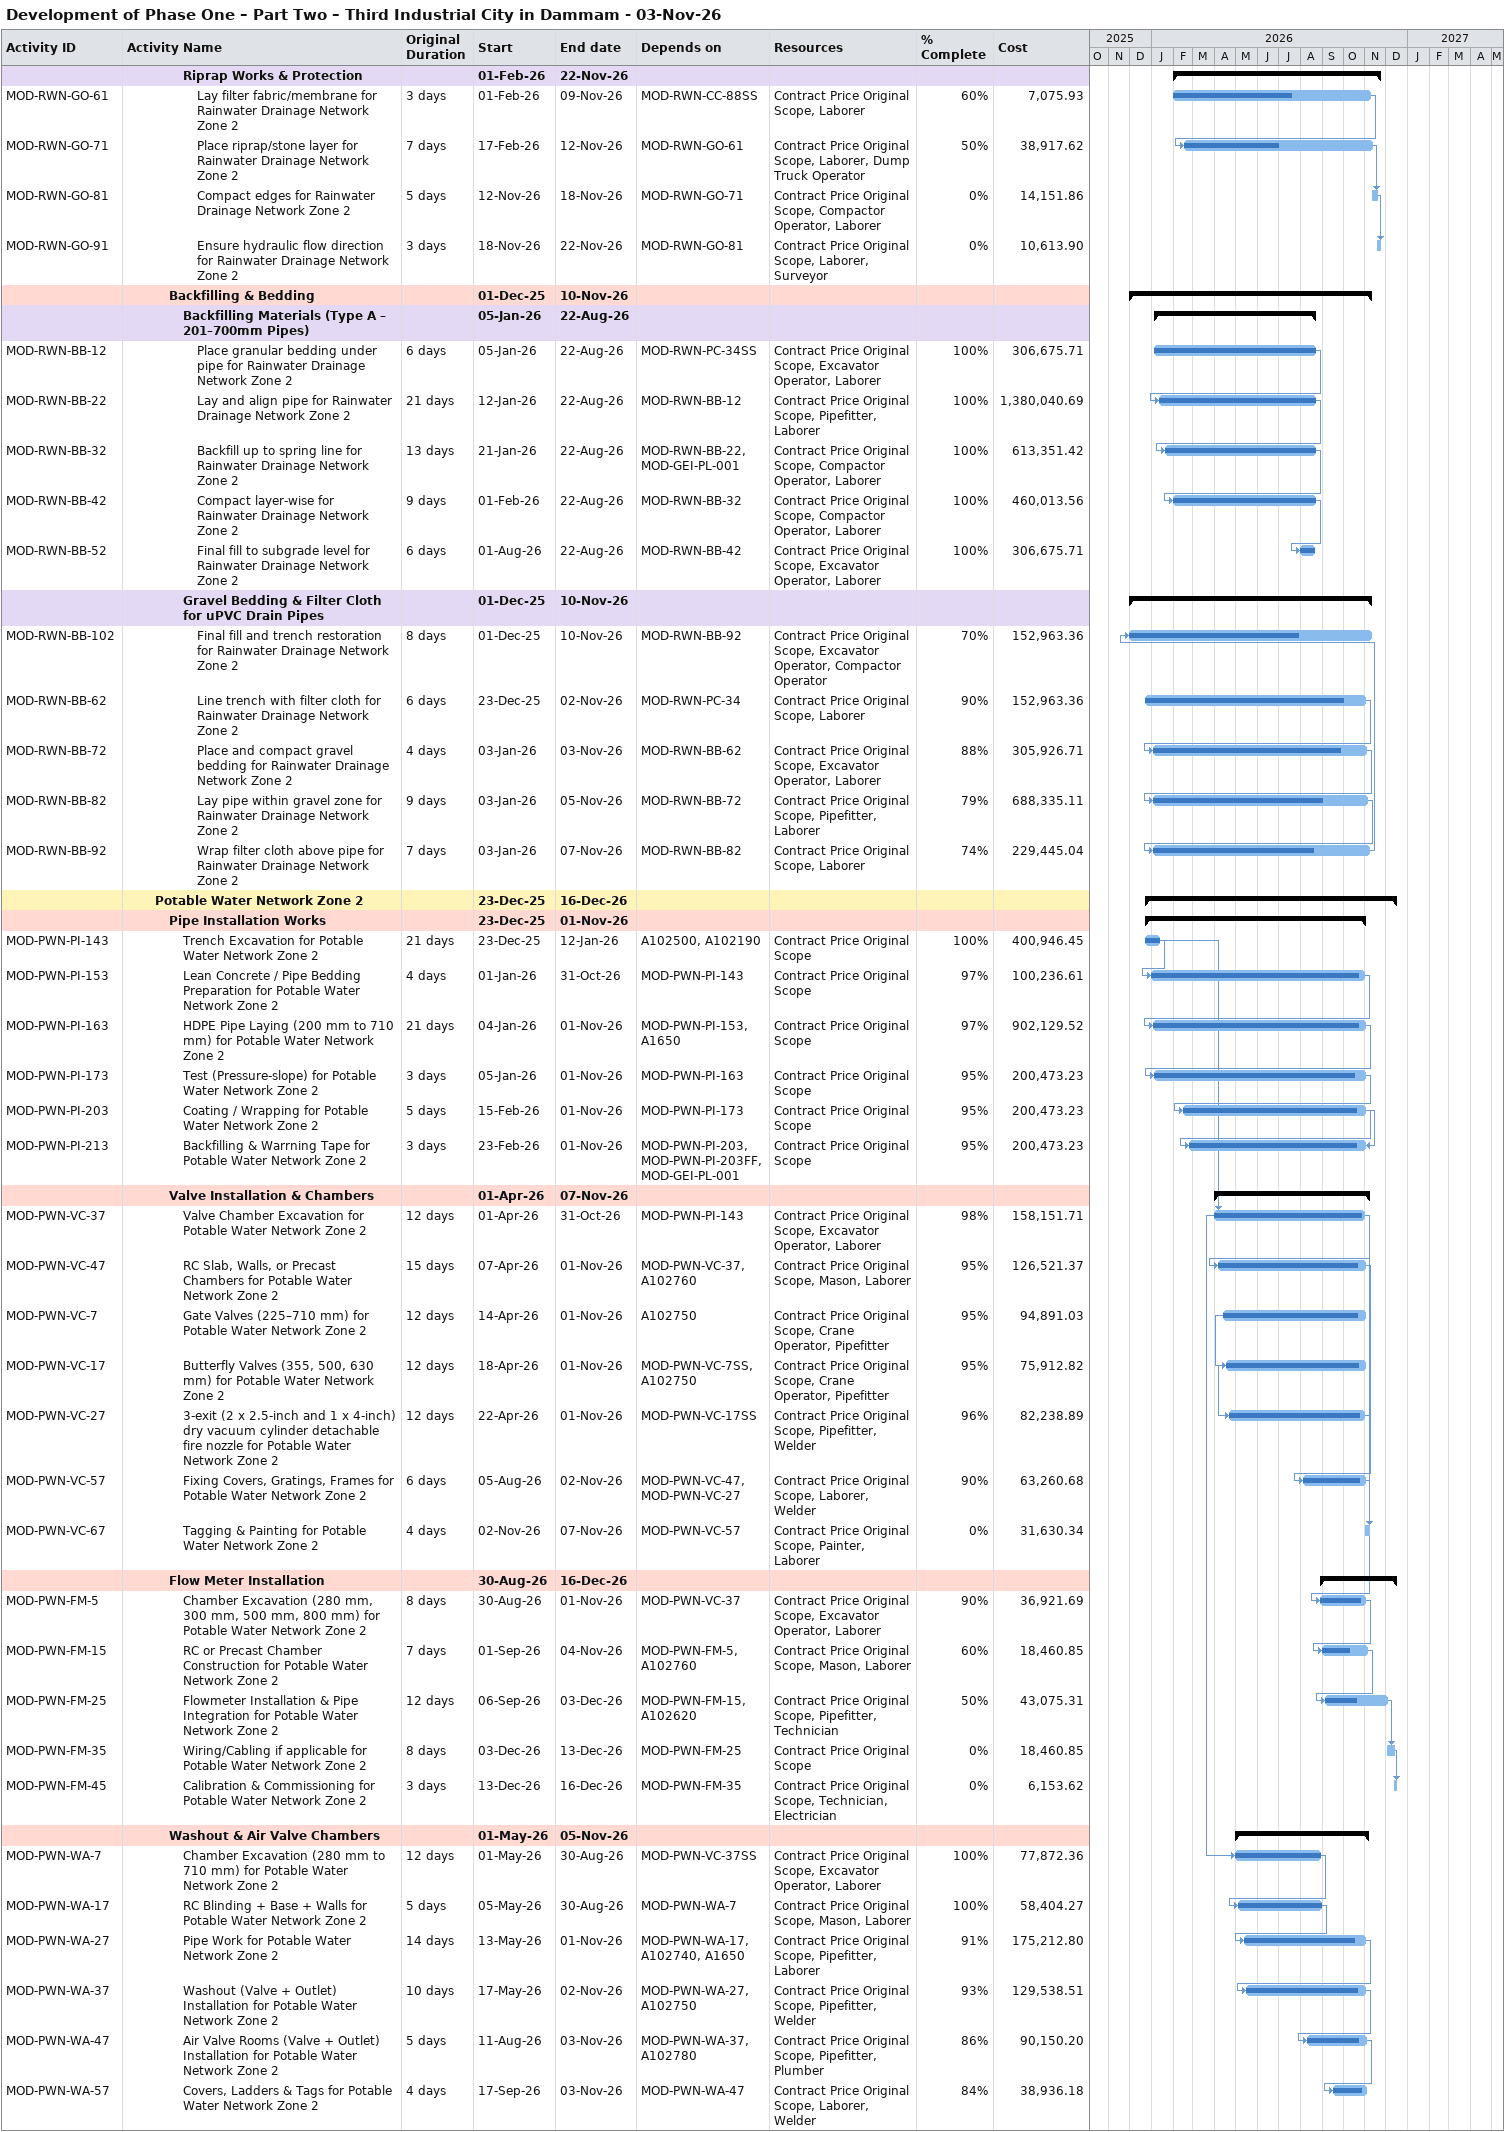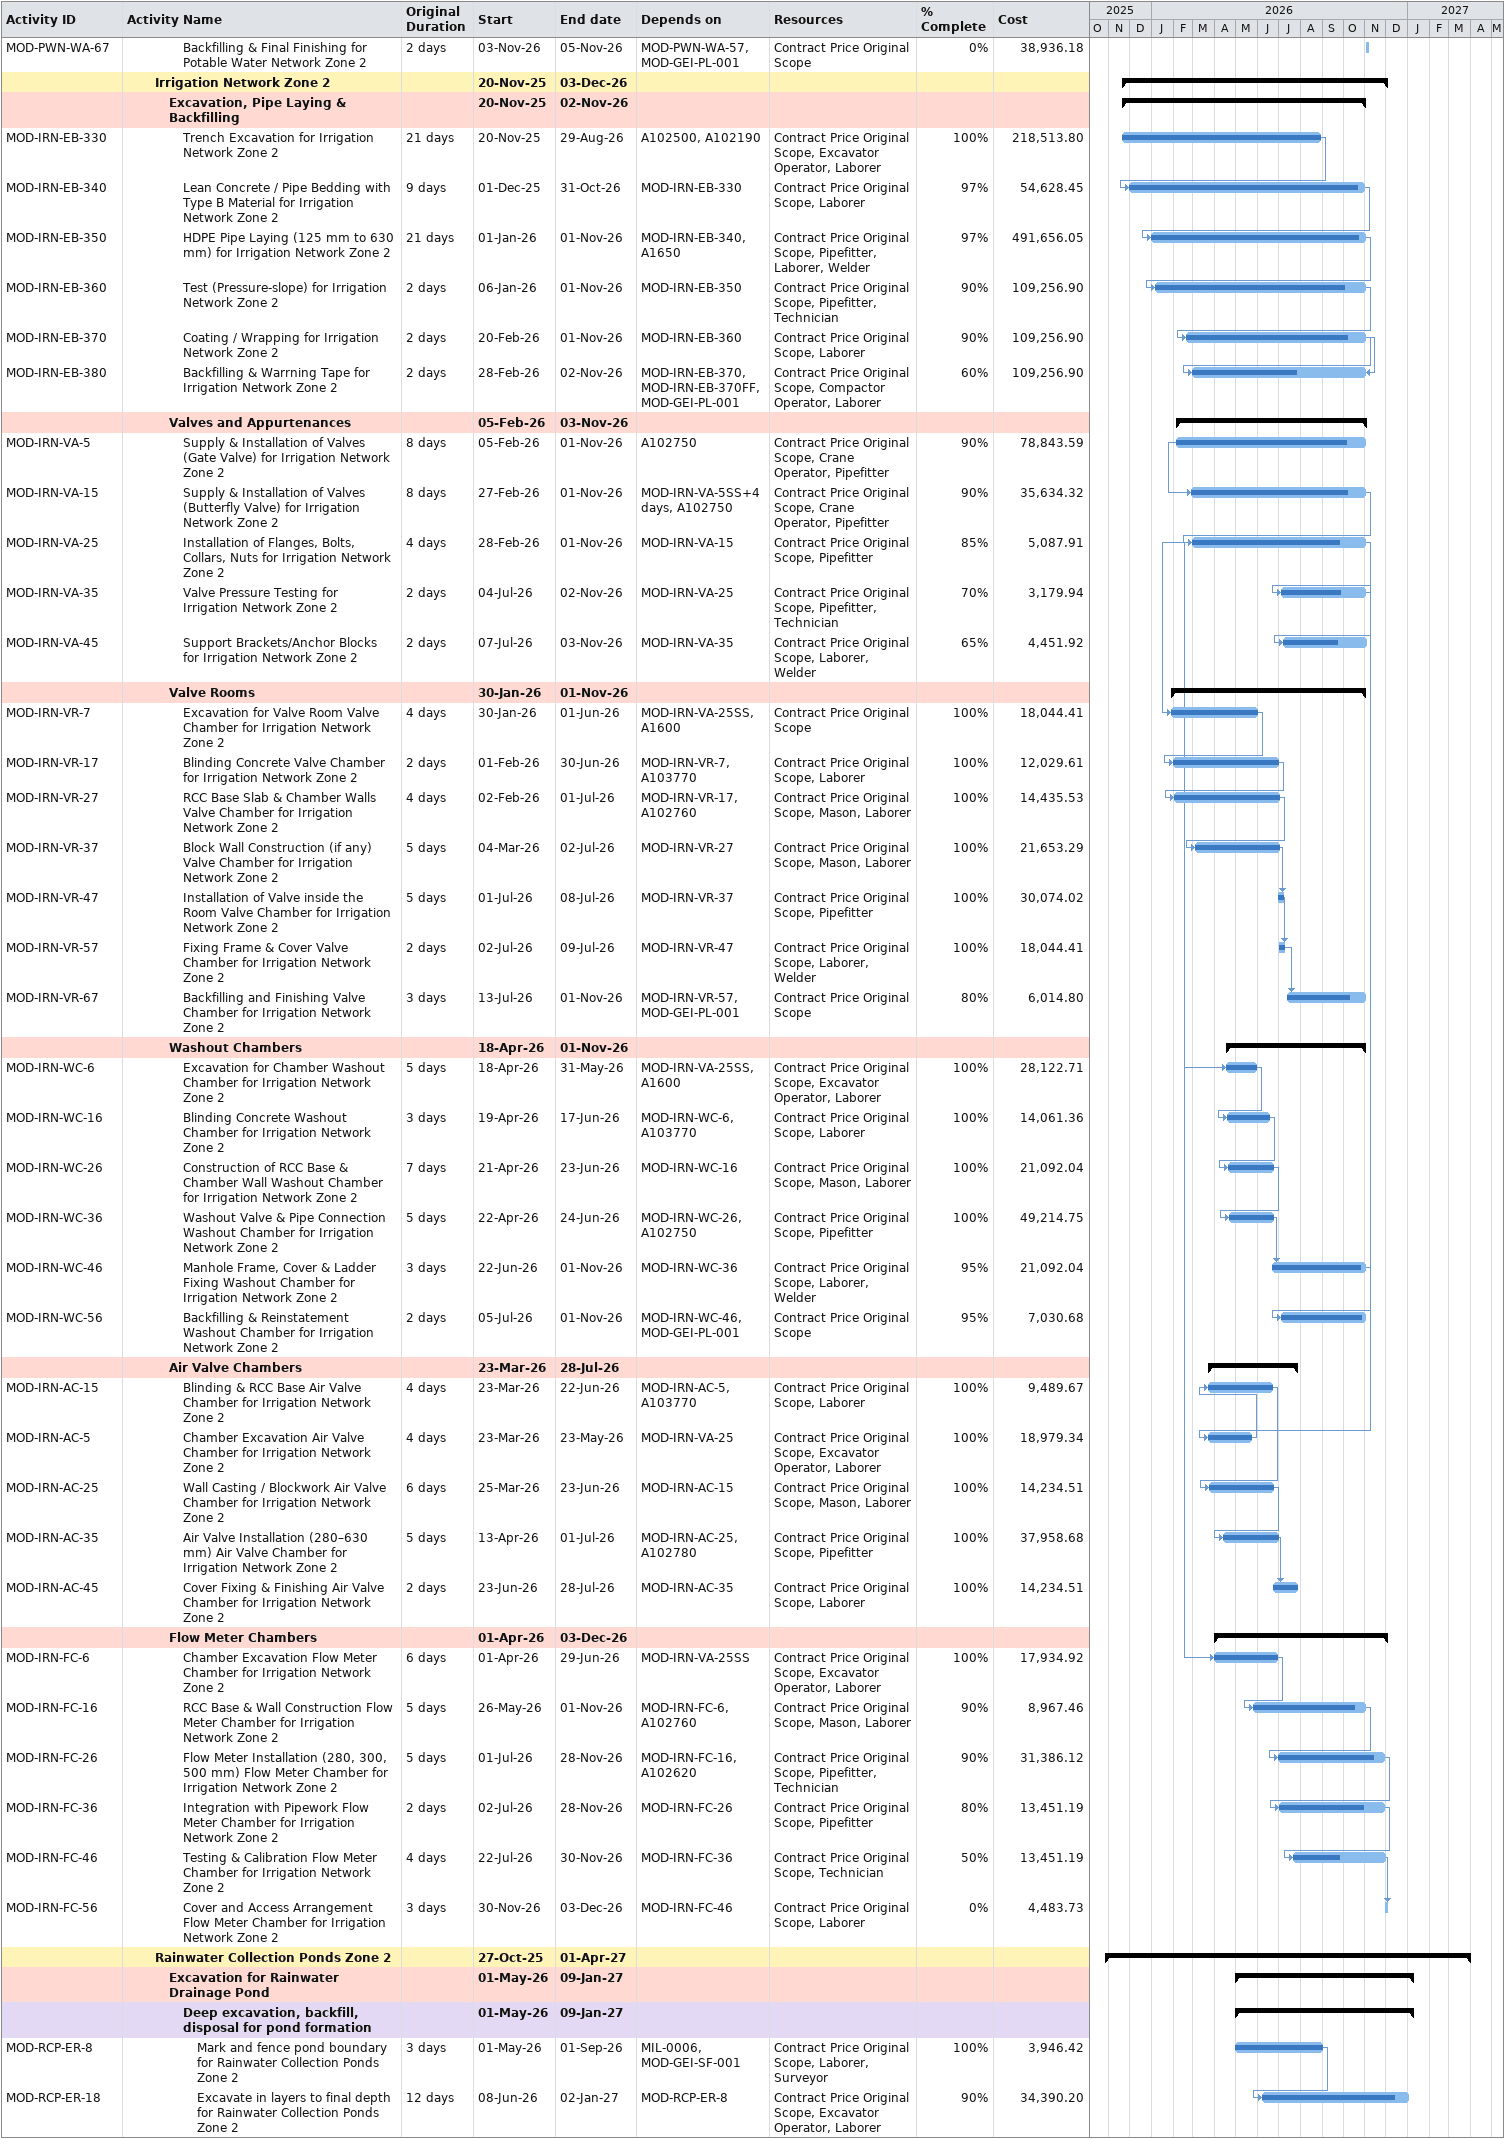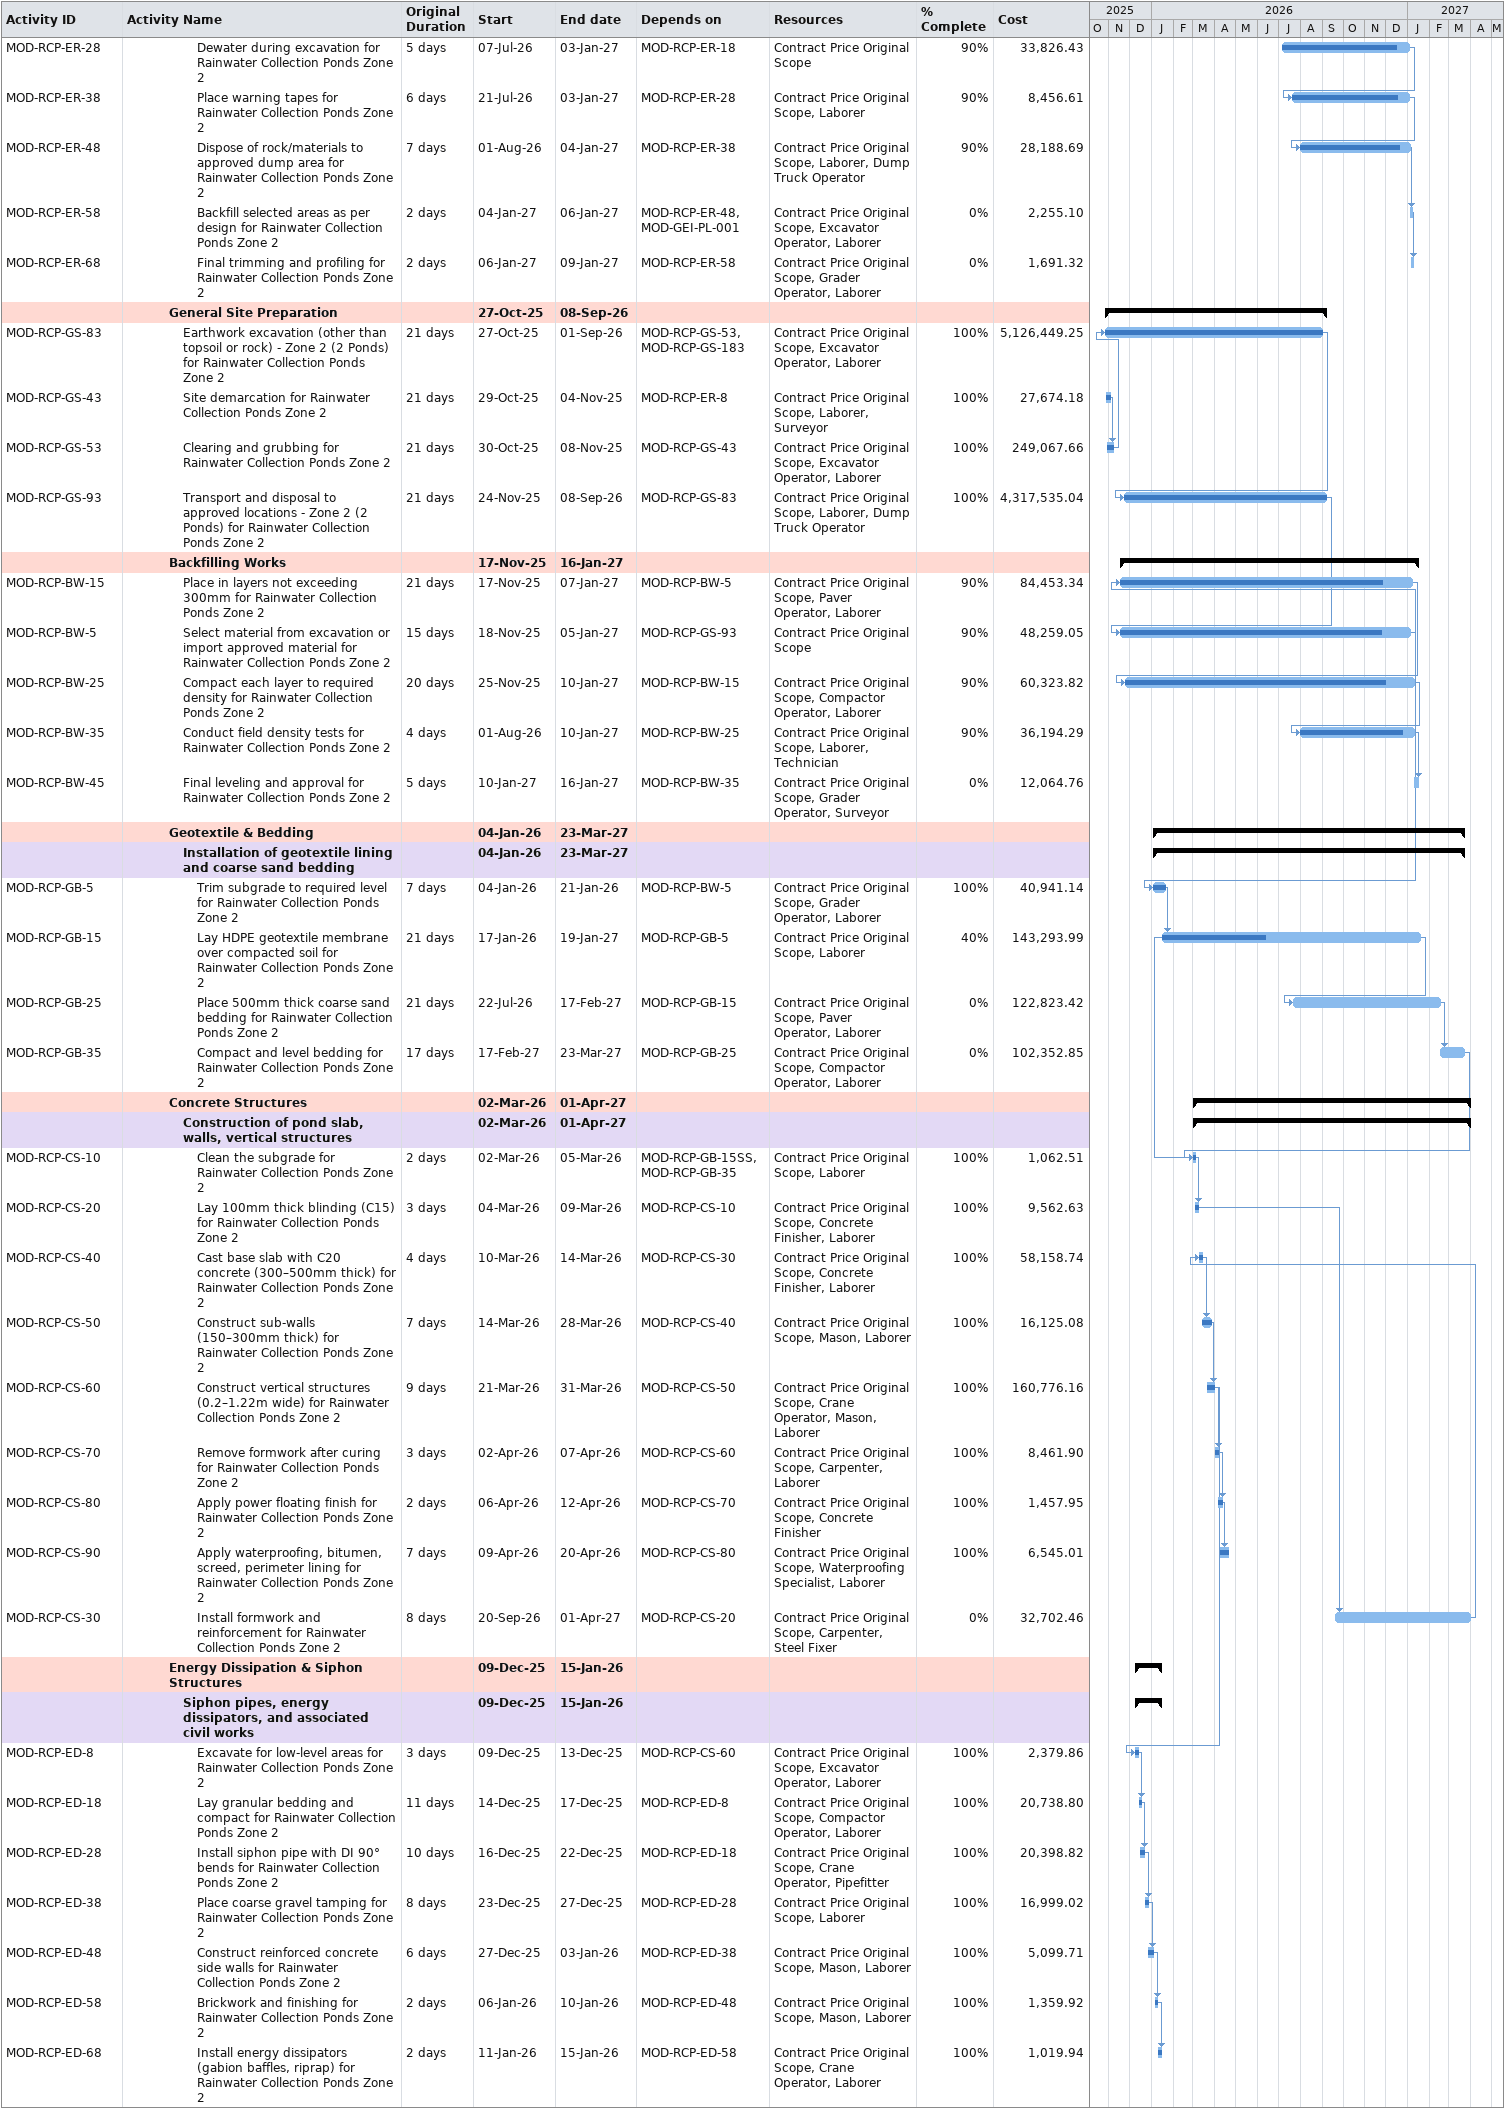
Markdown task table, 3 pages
Development of Phase One – Part Two – Third Industrial City in Dammam - 03-Nov-26

| ID | Level | Task | Original duration | Start | Finish | Predecessors | Resources | % complete | Cost |
|---|---|---|---|---|---|---|---|---|---|
|  | 5 | **Riprap Works & Protection** |  | 2026-02-01 | 2026-11-22 |  |  |  |  |
| MOD-RWN-GO-61 | 6 | Lay filter fabric/membrane for Rainwater Drainage Network Zone 2 | 3d | 2026-02-01 | 2026-11-09 | MOD-RWN-CC-88SS | Contract Price Original Scope, Laborer | 60 | 7075.93 |
| MOD-RWN-GO-71 | 6 | Place riprap/stone layer for Rainwater Drainage Network Zone 2 | 7d | 2026-02-17 | 2026-11-12 | MOD-RWN-GO-61 | Contract Price Original Scope, Laborer, Dump Truck Operator | 50 | 38917.62 |
| MOD-RWN-GO-81 | 6 | Compact edges for Rainwater Drainage Network Zone 2 | 5d | 2026-11-12 | 2026-11-18 | MOD-RWN-GO-71 | Contract Price Original Scope, Compactor Operator, Laborer | 0 | 14151.86 |
| MOD-RWN-GO-91 | 6 | Ensure hydraulic flow direction for Rainwater Drainage Network Zone 2 | 3d | 2026-11-18 | 2026-11-22 | MOD-RWN-GO-81 | Contract Price Original Scope, Laborer, Surveyor | 0 | 10613.90 |
|  | 4 | **Backfilling & Bedding** |  | 2025-12-01 | 2026-11-10 |  |  |  |  |
|  | 5 | **Backfilling Materials (Type A – 201–700mm Pipes)** |  | 2026-01-05 | 2026-08-22 |  |  |  |  |
| MOD-RWN-BB-12 | 6 | Place granular bedding under pipe for Rainwater Drainage Network Zone 2 | 6d | 2026-01-05 | 2026-08-22 | MOD-RWN-PC-34SS | Contract Price Original Scope, Excavator Operator, Laborer | 100 | 306675.71 |
| MOD-RWN-BB-22 | 6 | Lay and align pipe for Rainwater Drainage Network Zone 2 | 21d | 2026-01-12 | 2026-08-22 | MOD-RWN-BB-12 | Contract Price Original Scope, Pipefitter, Laborer | 100 | 1380040.69 |
| MOD-RWN-BB-32 | 6 | Backfill up to spring line for Rainwater Drainage Network Zone 2 | 13d | 2026-01-21 | 2026-08-22 | MOD-RWN-BB-22, MOD-GEI-PL-001 | Contract Price Original Scope, Compactor Operator, Laborer | 100 | 613351.42 |
| MOD-RWN-BB-42 | 6 | Compact layer-wise for Rainwater Drainage Network Zone 2 | 9d | 2026-02-01 | 2026-08-22 | MOD-RWN-BB-32 | Contract Price Original Scope, Compactor Operator, Laborer | 100 | 460013.56 |
| MOD-RWN-BB-52 | 6 | Final fill to subgrade level for Rainwater Drainage Network Zone 2 | 6d | 2026-08-01 | 2026-08-22 | MOD-RWN-BB-42 | Contract Price Original Scope, Excavator Operator, Laborer | 100 | 306675.71 |
|  | 5 | **Gravel Bedding & Filter Cloth for uPVC Drain Pipes** |  | 2025-12-01 | 2026-11-10 |  |  |  |  |
| MOD-RWN-BB-102 | 6 | Final fill and trench restoration for Rainwater Drainage Network Zone 2 | 8d | 2025-12-01 | 2026-11-10 | MOD-RWN-BB-92 | Contract Price Original Scope, Excavator Operator, Compactor Operator | 70 | 152963.36 |
| MOD-RWN-BB-62 | 6 | Line trench with filter cloth for Rainwater Drainage Network Zone 2 | 6d | 2025-12-23 | 2026-11-02 | MOD-RWN-PC-34 | Contract Price Original Scope, Laborer | 90 | 152963.36 |
| MOD-RWN-BB-72 | 6 | Place and compact gravel bedding for Rainwater Drainage Network Zone 2 | 4d | 2026-01-03 | 2026-11-03 | MOD-RWN-BB-62 | Contract Price Original Scope, Excavator Operator, Laborer | 88 | 305926.71 |
| MOD-RWN-BB-82 | 6 | Lay pipe within gravel zone for Rainwater Drainage Network Zone 2 | 9d | 2026-01-03 | 2026-11-05 | MOD-RWN-BB-72 | Contract Price Original Scope, Pipefitter, Laborer | 79 | 688335.11 |
| MOD-RWN-BB-92 | 6 | Wrap filter cloth above pipe for Rainwater Drainage Network Zone 2 | 7d | 2026-01-03 | 2026-11-07 | MOD-RWN-BB-82 | Contract Price Original Scope, Laborer | 74 | 229445.04 |
|  | 3 | **Potable Water Network Zone 2** |  | 2025-12-23 | 2026-12-16 |  |  |  |  |
|  | 4 | **Pipe Installation Works** |  | 2025-12-23 | 2026-11-01 |  |  |  |  |
| MOD-PWN-PI-143 | 5 | Trench Excavation for Potable Water Network Zone 2 | 21d | 2025-12-23 | 2026-01-12 | A102500, A102190 | Contract Price Original Scope | 100 | 400946.45 |
| MOD-PWN-PI-153 | 5 | Lean Concrete / Pipe Bedding Preparation for Potable Water Network Zone 2 | 4d | 2026-01-01 | 2026-10-31 | MOD-PWN-PI-143 | Contract Price Original Scope | 97 | 100236.61 |
| MOD-PWN-PI-163 | 5 | HDPE Pipe Laying (200 mm to 710 mm) for Potable Water Network Zone 2 | 21d | 2026-01-04 | 2026-11-01 | MOD-PWN-PI-153, A1650 | Contract Price Original Scope | 97 | 902129.52 |
| MOD-PWN-PI-173 | 5 | Test (Pressure-slope) for Potable Water Network Zone 2 | 3d | 2026-01-05 | 2026-11-01 | MOD-PWN-PI-163 | Contract Price Original Scope | 95 | 200473.23 |
| MOD-PWN-PI-203 | 5 | Coating / Wrapping for Potable Water Network Zone 2 | 5d | 2026-02-15 | 2026-11-01 | MOD-PWN-PI-173 | Contract Price Original Scope | 95 | 200473.23 |
| MOD-PWN-PI-213 | 5 | Backfilling & Warrning Tape for Potable Water Network Zone 2 | 3d | 2026-02-23 | 2026-11-01 | MOD-PWN-PI-203, MOD-PWN-PI-203FF, MOD-GEI-PL-001 | Contract Price Original Scope | 95 | 200473.23 |
|  | 4 | **Valve Installation & Chambers** |  | 2026-04-01 | 2026-11-07 |  |  |  |  |
| MOD-PWN-VC-37 | 5 | Valve Chamber Excavation for Potable Water Network Zone 2 | 12d | 2026-04-01 | 2026-10-31 | MOD-PWN-PI-143 | Contract Price Original Scope, Excavator Operator, Laborer | 98 | 158151.71 |
| MOD-PWN-VC-47 | 5 | RC Slab, Walls, or Precast Chambers for Potable Water Network Zone 2 | 15d | 2026-04-07 | 2026-11-01 | MOD-PWN-VC-37, A102760 | Contract Price Original Scope, Mason, Laborer | 95 | 126521.37 |
| MOD-PWN-VC-7 | 5 | Gate Valves (225–710 mm) for Potable Water Network Zone 2 | 12d | 2026-04-14 | 2026-11-01 | A102750 | Contract Price Original Scope, Crane Operator, Pipefitter | 95 | 94891.03 |
| MOD-PWN-VC-17 | 5 | Butterfly Valves (355, 500, 630 mm) for Potable Water Network Zone 2 | 12d | 2026-04-18 | 2026-11-01 | MOD-PWN-VC-7SS, A102750 | Contract Price Original Scope, Crane Operator, Pipefitter | 95 | 75912.82 |
| MOD-PWN-VC-27 | 5 | 3-exit (2 x 2.5-inch and 1 x 4-inch) dry vacuum cylinder detachable fire nozzle for Potable Water Network Zone 2 | 12d | 2026-04-22 | 2026-11-01 | MOD-PWN-VC-17SS | Contract Price Original Scope, Pipefitter, Welder | 96 | 82238.89 |
| MOD-PWN-VC-57 | 5 | Fixing Covers, Gratings, Frames for Potable Water Network Zone 2 | 6d | 2026-08-05 | 2026-11-02 | MOD-PWN-VC-47, MOD-PWN-VC-27 | Contract Price Original Scope, Laborer, Welder | 90 | 63260.68 |
| MOD-PWN-VC-67 | 5 | Tagging & Painting for Potable Water Network Zone 2 | 4d | 2026-11-02 | 2026-11-07 | MOD-PWN-VC-57 | Contract Price Original Scope, Painter, Laborer | 0 | 31630.34 |
|  | 4 | **Flow Meter Installation** |  | 2026-08-30 | 2026-12-16 |  |  |  |  |
| MOD-PWN-FM-5 | 5 | Chamber Excavation (280 mm, 300 mm, 500 mm, 800 mm) for Potable Water Network Zone 2 | 8d | 2026-08-30 | 2026-11-01 | MOD-PWN-VC-37 | Contract Price Original Scope, Excavator Operator, Laborer | 90 | 36921.69 |
| MOD-PWN-FM-15 | 5 | RC or Precast Chamber Construction for Potable Water Network Zone 2 | 7d | 2026-09-01 | 2026-11-04 | MOD-PWN-FM-5, A102760 | Contract Price Original Scope, Mason, Laborer | 60 | 18460.85 |
| MOD-PWN-FM-25 | 5 | Flowmeter Installation & Pipe Integration for Potable Water Network Zone 2 | 12d | 2026-09-06 | 2026-12-03 | MOD-PWN-FM-15, A102620 | Contract Price Original Scope, Pipefitter, Technician | 50 | 43075.31 |
| MOD-PWN-FM-35 | 5 | Wiring/Cabling if applicable for Potable Water Network Zone 2 | 8d | 2026-12-03 | 2026-12-13 | MOD-PWN-FM-25 | Contract Price Original Scope | 0 | 18460.85 |
| MOD-PWN-FM-45 | 5 | Calibration & Commissioning for Potable Water Network Zone 2 | 3d | 2026-12-13 | 2026-12-16 | MOD-PWN-FM-35 | Contract Price Original Scope, Technician, Electrician | 0 | 6153.62 |
|  | 4 | **Washout & Air Valve Chambers** |  | 2026-05-01 | 2026-11-05 |  |  |  |  |
| MOD-PWN-WA-7 | 5 | Chamber Excavation (280 mm to 710 mm) for Potable Water Network Zone 2 | 12d | 2026-05-01 | 2026-08-30 | MOD-PWN-VC-37SS | Contract Price Original Scope, Excavator Operator, Laborer | 100 | 77872.36 |
| MOD-PWN-WA-17 | 5 | RC Blinding + Base + Walls for Potable Water Network Zone 2 | 5d | 2026-05-05 | 2026-08-30 | MOD-PWN-WA-7 | Contract Price Original Scope, Mason, Laborer | 100 | 58404.27 |
| MOD-PWN-WA-27 | 5 | Pipe Work for Potable Water Network Zone 2 | 14d | 2026-05-13 | 2026-11-01 | MOD-PWN-WA-17, A102740, A1650 | Contract Price Original Scope, Pipefitter, Laborer | 91 | 175212.80 |
| MOD-PWN-WA-37 | 5 | Washout (Valve + Outlet) Installation for Potable Water Network Zone 2 | 10d | 2026-05-17 | 2026-11-02 | MOD-PWN-WA-27, A102750 | Contract Price Original Scope, Pipefitter, Welder | 93 | 129538.51 |
| MOD-PWN-WA-47 | 5 | Air Valve Rooms (Valve + Outlet) Installation for Potable Water Network Zone 2 | 5d | 2026-08-11 | 2026-11-03 | MOD-PWN-WA-37, A102780 | Contract Price Original Scope, Pipefitter, Plumber | 86 | 90150.20 |
| MOD-PWN-WA-57 | 5 | Covers, Ladders & Tags for Potable Water Network Zone 2 | 4d | 2026-09-17 | 2026-11-03 | MOD-PWN-WA-47 | Contract Price Original Scope, Laborer, Welder | 84 | 38936.18 |
| MOD-PWN-WA-67 | 5 | Backfilling & Final Finishing for Potable Water Network Zone 2 | 2d | 2026-11-03 | 2026-11-05 | MOD-PWN-WA-57, MOD-GEI-PL-001 | Contract Price Original Scope | 0 | 38936.18 |
|  | 3 | **Irrigation Network Zone 2** |  | 2025-11-20 | 2026-12-03 |  |  |  |  |
|  | 4 | **Excavation, Pipe Laying & Backfilling** |  | 2025-11-20 | 2026-11-02 |  |  |  |  |
| MOD-IRN-EB-330 | 5 | Trench Excavation for Irrigation Network Zone 2 | 21d | 2025-11-20 | 2026-08-29 | A102500, A102190 | Contract Price Original Scope, Excavator Operator, Laborer | 100 | 218513.80 |
| MOD-IRN-EB-340 | 5 | Lean Concrete / Pipe Bedding with Type B Material for Irrigation Network Zone 2 | 9d | 2025-12-01 | 2026-10-31 | MOD-IRN-EB-330 | Contract Price Original Scope, Laborer | 97 | 54628.45 |
| MOD-IRN-EB-350 | 5 | HDPE Pipe Laying (125 mm to 630 mm) for Irrigation Network Zone 2 | 21d | 2026-01-01 | 2026-11-01 | MOD-IRN-EB-340, A1650 | Contract Price Original Scope, Pipefitter, Laborer, Welder | 97 | 491656.05 |
| MOD-IRN-EB-360 | 5 | Test (Pressure-slope) for Irrigation Network Zone 2 | 2d | 2026-01-06 | 2026-11-01 | MOD-IRN-EB-350 | Contract Price Original Scope, Pipefitter, Technician | 90 | 109256.90 |
| MOD-IRN-EB-370 | 5 | Coating / Wrapping for Irrigation Network Zone 2 | 2d | 2026-02-20 | 2026-11-01 | MOD-IRN-EB-360 | Contract Price Original Scope, Laborer | 90 | 109256.90 |
| MOD-IRN-EB-380 | 5 | Backfilling & Warrning Tape for Irrigation Network Zone 2 | 2d | 2026-02-28 | 2026-11-02 | MOD-IRN-EB-370, MOD-IRN-EB-370FF, MOD-GEI-PL-001 | Contract Price Original Scope, Compactor Operator, Laborer | 60 | 109256.90 |
|  | 4 | **Valves and Appurtenances** |  | 2026-02-05 | 2026-11-03 |  |  |  |  |
| MOD-IRN-VA-5 | 5 | Supply & Installation of Valves (Gate Valve) for Irrigation Network Zone 2 | 8d | 2026-02-05 | 2026-11-01 | A102750 | Contract Price Original Scope, Crane Operator, Pipefitter | 90 | 78843.59 |
| MOD-IRN-VA-15 | 5 | Supply & Installation of Valves (Butterfly Valve) for Irrigation Network Zone 2 | 8d | 2026-02-27 | 2026-11-01 | MOD-IRN-VA-5SS+4d, A102750 | Contract Price Original Scope, Crane Operator, Pipefitter | 90 | 35634.32 |
| MOD-IRN-VA-25 | 5 | Installation of Flanges, Bolts, Collars, Nuts for Irrigation Network Zone 2 | 4d | 2026-02-28 | 2026-11-01 | MOD-IRN-VA-15 | Contract Price Original Scope, Pipefitter | 85 | 5087.91 |
| MOD-IRN-VA-35 | 5 | Valve Pressure Testing for Irrigation Network Zone 2 | 2d | 2026-07-04 | 2026-11-02 | MOD-IRN-VA-25 | Contract Price Original Scope, Pipefitter, Technician | 70 | 3179.94 |
| MOD-IRN-VA-45 | 5 | Support Brackets/Anchor Blocks for Irrigation Network Zone 2 | 2d | 2026-07-07 | 2026-11-03 | MOD-IRN-VA-35 | Contract Price Original Scope, Laborer, Welder | 65 | 4451.92 |
|  | 4 | **Valve Rooms** |  | 2026-01-30 | 2026-11-01 |  |  |  |  |
| MOD-IRN-VR-7 | 5 | Excavation for Valve Room Valve Chamber for Irrigation Network Zone 2 | 4d | 2026-01-30 | 2026-06-01 | MOD-IRN-VA-25SS, A1600 | Contract Price Original Scope | 100 | 18044.41 |
| MOD-IRN-VR-17 | 5 | Blinding Concrete Valve Chamber for Irrigation Network Zone 2 | 2d | 2026-02-01 | 2026-06-30 | MOD-IRN-VR-7, A103770 | Contract Price Original Scope, Laborer | 100 | 12029.61 |
| MOD-IRN-VR-27 | 5 | RCC Base Slab & Chamber Walls Valve Chamber for Irrigation Network Zone 2 | 4d | 2026-02-02 | 2026-07-01 | MOD-IRN-VR-17, A102760 | Contract Price Original Scope, Mason, Laborer | 100 | 14435.53 |
| MOD-IRN-VR-37 | 5 | Block Wall Construction (if any) Valve Chamber for Irrigation Network Zone 2 | 5d | 2026-03-04 | 2026-07-02 | MOD-IRN-VR-27 | Contract Price Original Scope, Mason, Laborer | 100 | 21653.29 |
| MOD-IRN-VR-47 | 5 | Installation of Valve inside the Room Valve Chamber for Irrigation Network Zone 2 | 5d | 2026-07-01 | 2026-07-08 | MOD-IRN-VR-37 | Contract Price Original Scope, Pipefitter | 100 | 30074.02 |
| MOD-IRN-VR-57 | 5 | Fixing Frame & Cover Valve Chamber for Irrigation Network Zone 2 | 2d | 2026-07-02 | 2026-07-09 | MOD-IRN-VR-47 | Contract Price Original Scope, Laborer, Welder | 100 | 18044.41 |
| MOD-IRN-VR-67 | 5 | Backfilling and Finishing Valve Chamber for Irrigation Network Zone 2 | 3d | 2026-07-13 | 2026-11-01 | MOD-IRN-VR-57, MOD-GEI-PL-001 | Contract Price Original Scope | 80 | 6014.80 |
|  | 4 | **Washout Chambers** |  | 2026-04-18 | 2026-11-01 |  |  |  |  |
| MOD-IRN-WC-6 | 5 | Excavation for Chamber Washout Chamber for Irrigation Network Zone 2 | 5d | 2026-04-18 | 2026-05-31 | MOD-IRN-VA-25SS, A1600 | Contract Price Original Scope, Excavator Operator, Laborer | 100 | 28122.71 |
| MOD-IRN-WC-16 | 5 | Blinding Concrete Washout Chamber for Irrigation Network Zone 2 | 3d | 2026-04-19 | 2026-06-17 | MOD-IRN-WC-6, A103770 | Contract Price Original Scope, Laborer | 100 | 14061.36 |
| MOD-IRN-WC-26 | 5 | Construction of RCC Base & Chamber Wall Washout Chamber for Irrigation Network Zone 2 | 7d | 2026-04-21 | 2026-06-23 | MOD-IRN-WC-16 | Contract Price Original Scope, Mason, Laborer | 100 | 21092.04 |
| MOD-IRN-WC-36 | 5 | Washout Valve & Pipe Connection Washout Chamber for Irrigation Network Zone 2 | 5d | 2026-04-22 | 2026-06-24 | MOD-IRN-WC-26, A102750 | Contract Price Original Scope, Pipefitter | 100 | 49214.75 |
| MOD-IRN-WC-46 | 5 | Manhole Frame, Cover & Ladder Fixing Washout Chamber for Irrigation Network Zone 2 | 3d | 2026-06-22 | 2026-11-01 | MOD-IRN-WC-36 | Contract Price Original Scope, Laborer, Welder | 95 | 21092.04 |
| MOD-IRN-WC-56 | 5 | Backfilling & Reinstatement Washout Chamber for Irrigation Network Zone 2 | 2d | 2026-07-05 | 2026-11-01 | MOD-IRN-WC-46, MOD-GEI-PL-001 | Contract Price Original Scope | 95 | 7030.68 |
|  | 4 | **Air Valve Chambers** |  | 2026-03-23 | 2026-07-28 |  |  |  |  |
| MOD-IRN-AC-15 | 5 | Blinding & RCC Base Air Valve Chamber for Irrigation Network Zone 2 | 4d | 2026-03-23 | 2026-06-22 | MOD-IRN-AC-5, A103770 | Contract Price Original Scope, Laborer | 100 | 9489.67 |
| MOD-IRN-AC-5 | 5 | Chamber Excavation Air Valve Chamber for Irrigation Network Zone 2 | 4d | 2026-03-23 | 2026-05-23 | MOD-IRN-VA-25 | Contract Price Original Scope, Excavator Operator, Laborer | 100 | 18979.34 |
| MOD-IRN-AC-25 | 5 | Wall Casting / Blockwork Air Valve Chamber for Irrigation Network Zone 2 | 6d | 2026-03-25 | 2026-06-23 | MOD-IRN-AC-15 | Contract Price Original Scope, Mason, Laborer | 100 | 14234.51 |
| MOD-IRN-AC-35 | 5 | Air Valve Installation (280–630 mm) Air Valve Chamber for Irrigation Network Zone 2 | 5d | 2026-04-13 | 2026-07-01 | MOD-IRN-AC-25, A102780 | Contract Price Original Scope, Pipefitter | 100 | 37958.68 |
| MOD-IRN-AC-45 | 5 | Cover Fixing & Finishing Air Valve Chamber for Irrigation Network Zone 2 | 2d | 2026-06-23 | 2026-07-28 | MOD-IRN-AC-35 | Contract Price Original Scope, Laborer | 100 | 14234.51 |
|  | 4 | **Flow Meter Chambers** |  | 2026-04-01 | 2026-12-03 |  |  |  |  |
| MOD-IRN-FC-6 | 5 | Chamber Excavation Flow Meter Chamber for Irrigation Network Zone 2 | 6d | 2026-04-01 | 2026-06-29 | MOD-IRN-VA-25SS | Contract Price Original Scope, Excavator Operator, Laborer | 100 | 17934.92 |
| MOD-IRN-FC-16 | 5 | RCC Base & Wall Construction Flow Meter Chamber for Irrigation Network Zone 2 | 5d | 2026-05-26 | 2026-11-01 | MOD-IRN-FC-6, A102760 | Contract Price Original Scope, Mason, Laborer | 90 | 8967.46 |
| MOD-IRN-FC-26 | 5 | Flow Meter Installation (280, 300, 500 mm) Flow Meter Chamber for Irrigation Network Zone 2 | 5d | 2026-07-01 | 2026-11-28 | MOD-IRN-FC-16, A102620 | Contract Price Original Scope, Pipefitter, Technician | 90 | 31386.12 |
| MOD-IRN-FC-36 | 5 | Integration with Pipework Flow Meter Chamber for Irrigation Network Zone 2 | 2d | 2026-07-02 | 2026-11-28 | MOD-IRN-FC-26 | Contract Price Original Scope, Pipefitter | 80 | 13451.19 |
| MOD-IRN-FC-46 | 5 | Testing & Calibration Flow Meter Chamber for Irrigation Network Zone 2 | 4d | 2026-07-22 | 2026-11-30 | MOD-IRN-FC-36 | Contract Price Original Scope, Technician | 50 | 13451.19 |
| MOD-IRN-FC-56 | 5 | Cover and Access Arrangement Flow Meter Chamber for Irrigation Network Zone 2 | 3d | 2026-11-30 | 2026-12-03 | MOD-IRN-FC-46 | Contract Price Original Scope, Laborer | 0 | 4483.73 |
|  | 3 | **Rainwater Collection Ponds Zone 2** |  | 2025-10-27 | 2027-04-01 |  |  |  |  |
|  | 4 | **Excavation for Rainwater Drainage Pond** |  | 2026-05-01 | 2027-01-09 |  |  |  |  |
|  | 5 | **Deep excavation, backfill, disposal for pond formation** |  | 2026-05-01 | 2027-01-09 |  |  |  |  |
| MOD-RCP-ER-8 | 6 | Mark and fence pond boundary for Rainwater Collection Ponds Zone 2 | 3d | 2026-05-01 | 2026-09-01 | MIL-0006, MOD-GEI-SF-001 | Contract Price Original Scope, Laborer, Surveyor | 100 | 3946.42 |
| MOD-RCP-ER-18 | 6 | Excavate in layers to final depth for Rainwater Collection Ponds Zone 2 | 12d | 2026-06-08 | 2027-01-02 | MOD-RCP-ER-8 | Contract Price Original Scope, Excavator Operator, Laborer | 90 | 34390.20 |
| MOD-RCP-ER-28 | 6 | Dewater during excavation for Rainwater Collection Ponds Zone 2 | 5d | 2026-07-07 | 2027-01-03 | MOD-RCP-ER-18 | Contract Price Original Scope | 90 | 33826.43 |
| MOD-RCP-ER-38 | 6 | Place warning tapes for Rainwater Collection Ponds Zone 2 | 6d | 2026-07-21 | 2027-01-03 | MOD-RCP-ER-28 | Contract Price Original Scope, Laborer | 90 | 8456.61 |
| MOD-RCP-ER-48 | 6 | Dispose of rock/materials to approved dump area for Rainwater Collection Ponds Zone 2 | 7d | 2026-08-01 | 2027-01-04 | MOD-RCP-ER-38 | Contract Price Original Scope, Laborer, Dump Truck Operator | 90 | 28188.69 |
| MOD-RCP-ER-58 | 6 | Backfill selected areas as per design for Rainwater Collection Ponds Zone 2 | 2d | 2027-01-04 | 2027-01-06 | MOD-RCP-ER-48, MOD-GEI-PL-001 | Contract Price Original Scope, Excavator Operator, Laborer | 0 | 2255.10 |
| MOD-RCP-ER-68 | 6 | Final trimming and profiling for Rainwater Collection Ponds Zone 2 | 2d | 2027-01-06 | 2027-01-09 | MOD-RCP-ER-58 | Contract Price Original Scope, Grader Operator, Laborer | 0 | 1691.32 |
|  | 4 | **General Site Preparation** |  | 2025-10-27 | 2026-09-08 |  |  |  |  |
| MOD-RCP-GS-83 | 5 | Earthwork excavation (other than topsoil or rock) - Zone 2 (2 Ponds) for Rainwater Collection Ponds Zone 2 | 21d | 2025-10-27 | 2026-09-01 | MOD-RCP-GS-53, MOD-RCP-GS-183 | Contract Price Original Scope, Excavator Operator, Laborer | 100 | 5126449.25 |
| MOD-RCP-GS-43 | 5 | Site demarcation for Rainwater Collection Ponds Zone 2 | 21d | 2025-10-29 | 2025-11-04 | MOD-RCP-ER-8 | Contract Price Original Scope, Laborer, Surveyor | 100 | 27674.18 |
| MOD-RCP-GS-53 | 5 | Clearing and grubbing for Rainwater Collection Ponds Zone 2 | 21d | 2025-10-30 | 2025-11-08 | MOD-RCP-GS-43 | Contract Price Original Scope, Excavator Operator, Laborer | 100 | 249067.66 |
| MOD-RCP-GS-93 | 5 | Transport and disposal to approved locations - Zone 2 (2 Ponds) for Rainwater Collection Ponds Zone 2 | 21d | 2025-11-24 | 2026-09-08 | MOD-RCP-GS-83 | Contract Price Original Scope, Laborer, Dump Truck Operator | 100 | 4317535.04 |
|  | 4 | **Backfilling Works** |  | 2025-11-17 | 2027-01-16 |  |  |  |  |
| MOD-RCP-BW-15 | 5 | Place in layers not exceeding 300mm for Rainwater Collection Ponds Zone 2 | 21d | 2025-11-17 | 2027-01-07 | MOD-RCP-BW-5 | Contract Price Original Scope, Paver Operator, Laborer | 90 | 84453.34 |
| MOD-RCP-BW-5 | 5 | Select material from excavation or import approved material for Rainwater Collection Ponds Zone 2 | 15d | 2025-11-18 | 2027-01-05 | MOD-RCP-GS-93 | Contract Price Original Scope | 90 | 48259.05 |
| MOD-RCP-BW-25 | 5 | Compact each layer to required density for Rainwater Collection Ponds Zone 2 | 20d | 2025-11-25 | 2027-01-10 | MOD-RCP-BW-15 | Contract Price Original Scope, Compactor Operator, Laborer | 90 | 60323.82 |
| MOD-RCP-BW-35 | 5 | Conduct field density tests for Rainwater Collection Ponds Zone 2 | 4d | 2026-08-01 | 2027-01-10 | MOD-RCP-BW-25 | Contract Price Original Scope, Laborer, Technician | 90 | 36194.29 |
| MOD-RCP-BW-45 | 5 | Final leveling and approval for Rainwater Collection Ponds Zone 2 | 5d | 2027-01-10 | 2027-01-16 | MOD-RCP-BW-35 | Contract Price Original Scope, Grader Operator, Surveyor | 0 | 12064.76 |
|  | 4 | **Geotextile & Bedding** |  | 2026-01-04 | 2027-03-23 |  |  |  |  |
|  | 5 | **Installation of geotextile lining and coarse sand bedding** |  | 2026-01-04 | 2027-03-23 |  |  |  |  |
| MOD-RCP-GB-5 | 6 | Trim subgrade to required level for Rainwater Collection Ponds Zone 2 | 7d | 2026-01-04 | 2026-01-21 | MOD-RCP-BW-5 | Contract Price Original Scope, Grader Operator, Laborer | 100 | 40941.14 |
| MOD-RCP-GB-15 | 6 | Lay HDPE geotextile membrane over compacted soil for Rainwater Collection Ponds Zone 2 | 21d | 2026-01-17 | 2027-01-19 | MOD-RCP-GB-5 | Contract Price Original Scope, Laborer | 40 | 143293.99 |
| MOD-RCP-GB-25 | 6 | Place 500mm thick coarse sand bedding for Rainwater Collection Ponds Zone 2 | 21d | 2026-07-22 | 2027-02-17 | MOD-RCP-GB-15 | Contract Price Original Scope, Paver Operator, Laborer | 0 | 122823.42 |
| MOD-RCP-GB-35 | 6 | Compact and level bedding for Rainwater Collection Ponds Zone 2 | 17d | 2027-02-17 | 2027-03-23 | MOD-RCP-GB-25 | Contract Price Original Scope, Compactor Operator, Laborer | 0 | 102352.85 |
|  | 4 | **Concrete Structures** |  | 2026-03-02 | 2027-04-01 |  |  |  |  |
|  | 5 | **Construction of pond slab, walls, vertical structures** |  | 2026-03-02 | 2027-04-01 |  |  |  |  |
| MOD-RCP-CS-10 | 6 | Clean the subgrade for Rainwater Collection Ponds Zone 2 | 2d | 2026-03-02 | 2026-03-05 | MOD-RCP-GB-15SS, MOD-RCP-GB-35 | Contract Price Original Scope, Laborer | 100 | 1062.51 |
| MOD-RCP-CS-20 | 6 | Lay 100mm thick blinding (C15) for Rainwater Collection Ponds Zone 2 | 3d | 2026-03-04 | 2026-03-09 | MOD-RCP-CS-10 | Contract Price Original Scope, Concrete Finisher, Laborer | 100 | 9562.63 |
| MOD-RCP-CS-40 | 6 | Cast base slab with C20 concrete (300–500mm thick) for Rainwater Collection Ponds Zone 2 | 4d | 2026-03-10 | 2026-03-14 | MOD-RCP-CS-30 | Contract Price Original Scope, Concrete Finisher, Laborer | 100 | 58158.74 |
| MOD-RCP-CS-50 | 6 | Construct sub-walls (150–300mm thick) for Rainwater Collection Ponds Zone 2 | 7d | 2026-03-14 | 2026-03-28 | MOD-RCP-CS-40 | Contract Price Original Scope, Mason, Laborer | 100 | 16125.08 |
| MOD-RCP-CS-60 | 6 | Construct vertical structures (0.2–1.22m wide) for Rainwater Collection Ponds Zone 2 | 9d | 2026-03-21 | 2026-03-31 | MOD-RCP-CS-50 | Contract Price Original Scope, Crane Operator, Mason, Laborer | 100 | 160776.16 |
| MOD-RCP-CS-70 | 6 | Remove formwork after curing for Rainwater Collection Ponds Zone 2 | 3d | 2026-04-02 | 2026-04-07 | MOD-RCP-CS-60 | Contract Price Original Scope, Carpenter, Laborer | 100 | 8461.90 |
| MOD-RCP-CS-80 | 6 | Apply power floating finish for Rainwater Collection Ponds Zone 2 | 2d | 2026-04-06 | 2026-04-12 | MOD-RCP-CS-70 | Contract Price Original Scope, Concrete Finisher | 100 | 1457.95 |
| MOD-RCP-CS-90 | 6 | Apply waterproofing, bitumen, screed, perimeter lining for Rainwater Collection Ponds Zone 2 | 7d | 2026-04-09 | 2026-04-20 | MOD-RCP-CS-80 | Contract Price Original Scope, Waterproofing Specialist, Laborer | 100 | 6545.01 |
| MOD-RCP-CS-30 | 6 | Install formwork and reinforcement for Rainwater Collection Ponds Zone 2 | 8d | 2026-09-20 | 2027-04-01 | MOD-RCP-CS-20 | Contract Price Original Scope, Carpenter, Steel Fixer | 0 | 32702.46 |
|  | 4 | **Energy Dissipation & Siphon Structures** |  | 2025-12-09 | 2026-01-15 |  |  |  |  |
|  | 5 | **Siphon pipes, energy dissipators, and associated civil works** |  | 2025-12-09 | 2026-01-15 |  |  |  |  |
| MOD-RCP-ED-8 | 6 | Excavate for low-level areas for Rainwater Collection Ponds Zone 2 | 3d | 2025-12-09 | 2025-12-13 | MOD-RCP-CS-60 | Contract Price Original Scope, Excavator Operator, Laborer | 100 | 2379.86 |
| MOD-RCP-ED-18 | 6 | Lay granular bedding and compact for Rainwater Collection Ponds Zone 2 | 11d | 2025-12-14 | 2025-12-17 | MOD-RCP-ED-8 | Contract Price Original Scope, Compactor Operator, Laborer | 100 | 20738.80 |
| MOD-RCP-ED-28 | 6 | Install siphon pipe with DI 90° bends for Rainwater Collection Ponds Zone 2 | 10d | 2025-12-16 | 2025-12-22 | MOD-RCP-ED-18 | Contract Price Original Scope, Crane Operator, Pipefitter | 100 | 20398.82 |
| MOD-RCP-ED-38 | 6 | Place coarse gravel tamping for Rainwater Collection Ponds Zone 2 | 8d | 2025-12-23 | 2025-12-27 | MOD-RCP-ED-28 | Contract Price Original Scope, Laborer | 100 | 16999.02 |
| MOD-RCP-ED-48 | 6 | Construct reinforced concrete side walls for Rainwater Collection Ponds Zone 2 | 6d | 2025-12-27 | 2026-01-03 | MOD-RCP-ED-38 | Contract Price Original Scope, Mason, Laborer | 100 | 5099.71 |
| MOD-RCP-ED-58 | 6 | Brickwork and finishing for Rainwater Collection Ponds Zone 2 | 2d | 2026-01-06 | 2026-01-10 | MOD-RCP-ED-48 | Contract Price Original Scope, Mason, Laborer | 100 | 1359.92 |
| MOD-RCP-ED-68 | 6 | Install energy dissipators (gabion baffles, riprap) for Rainwater Collection Ponds Zone 2 | 2d | 2026-01-11 | 2026-01-15 | MOD-RCP-ED-58 | Contract Price Original Scope, Crane Operator, Laborer | 100 | 1019.94 |
